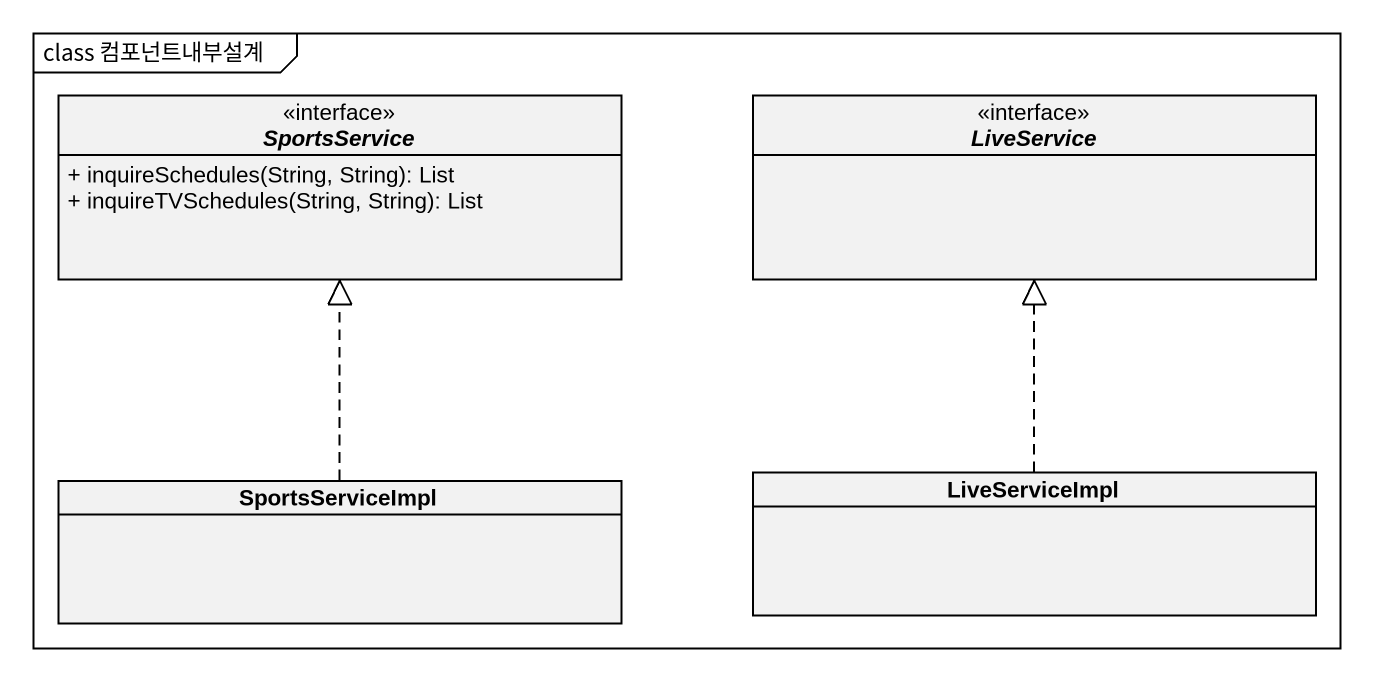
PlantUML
@startuml
mainframe class 컴포넌트내부설계
hide circle
hide empty members
skinparam classAttributeIconSize 0
interface SportsService <<interface>> {
  + inquireSchedules(String, String): List
  + inquireTVSchedules(String, String): List
}
interface LiveService <<interface>>
class SportsServiceImpl
class LiveServiceImpl
SportsServiceImpl .up.|> SportsService
LiveServiceImpl .up.|> LiveService
@enduml
